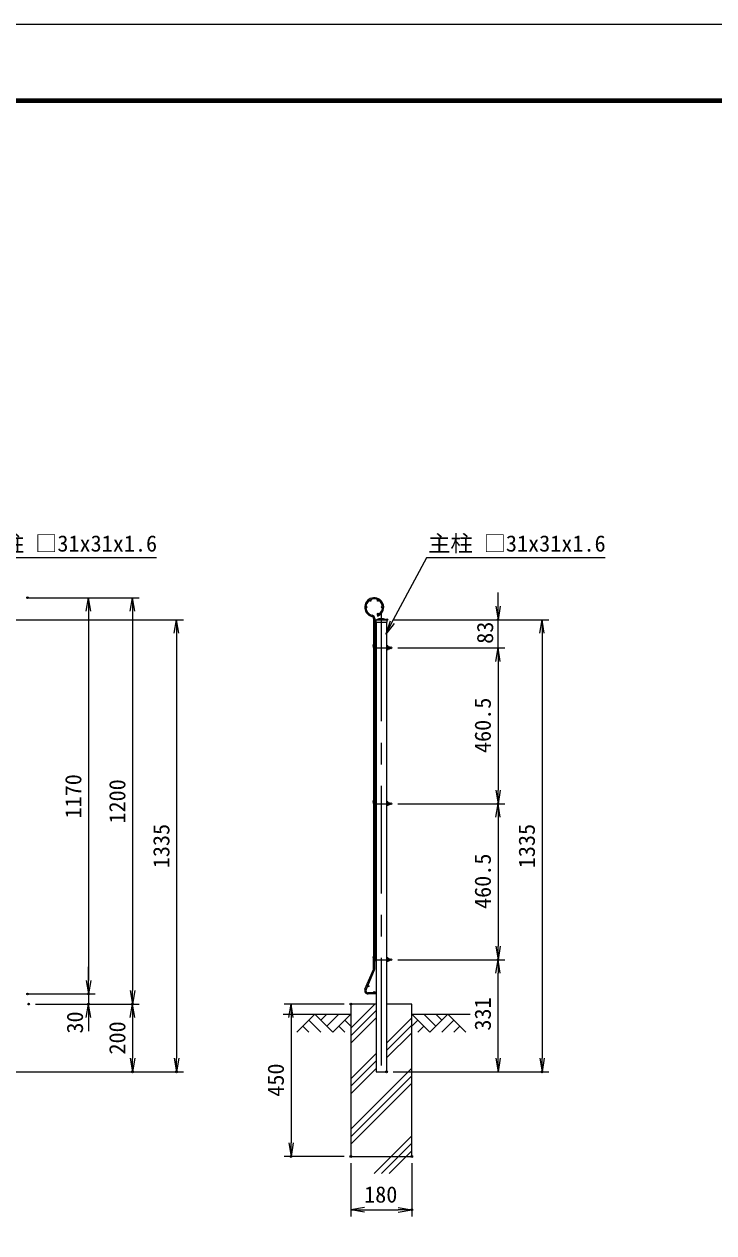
# Model space of a CAD drawing. Units: millimetres, scale not verified. Extents: x -4200 to 4200, y -2970 to 2970.
# Drawn here: x -735 to 1302, y -599 to 2970 of the extents above; entities that cross this region are included whole.
import ezdxf
from ezdxf.enums import TextEntityAlignment as Align

# ---------------------------------------------------------------- set-up
doc = ezdxf.new("R2010")
doc.units = ezdxf.units.MM
doc.header["$LTSCALE"] = 10
doc.header["$PDMODE"] = 32
doc.header["$PDSIZE"] = 5
doc.linetypes.add('USER1', pattern=[50.8, 31.75, -6.35, 6.35, -6.35])
for name, color, linetype, lineweight in [('0-1_D-STR-DIM', 7, 'Continuous', 13), ('0-2_D-STR3', 3, 'Continuous', 13), ('0-3_D-BMK', 2, 'USER1', 13), ('0-4_D-STR1', 1, 'Continuous', 25), ('0-5_D-STR2', 7, 'Continuous', 13), ('0-8_D-STR-TXT', 7, 'Continuous', 25), ('0-9_D-BGD', 7, 'Continuous', 25), ('0-A_D-STR4', 7, 'Continuous', 25), ('0-B_D-DCR-HCH', 7, 'Continuous', 13), ('0-C_D-TTL', 7, 'Continuous', 25)]:
    doc.layers.add(name, color=color, linetype=linetype, lineweight=lineweight)
doc.layers.add('0-6_0', color=7, linetype='Continuous')
doc.layers.add('0-7_Defpoints', color=7, linetype='Continuous')
doc.styles.add('ＭＳ ゴシック', font='')
doc.styles.get('ＭＳ ゴシック').set_extended_font_data('MS Gothic')

# ---------------------------------------------------------------- blocks, each defined once
blk = doc.blocks.new('_Open')
at = {"layer": '0-6_0'}
blk.add_line((-10, 1.667), (0, 0), dxfattribs=at)
blk.add_lwpolyline([(-10, -1.667), (0, 0), (-10, 0)], dxfattribs=at)

msp = doc.modelspace()

# ---------------------------------------------------------------- linework, layer by layer
at = {"layer": '0-1_D-STR-DIM'}
for p, q in [((664.32, 1251.38), (664.32, 1291.38)), ((-724.73, 1276.38), (-524.73, 1276.38)), ((-704.73, 1276.38), (-394.73, 1276.38)), ((-544.73, 1236.38), (-544.73, 146.38)), ((-414.73, 1236.38), (-414.73, 116.38)), ((-963.7, 1211.38), (-264.73, 1211.38)), ((356.12, 1211.38), (684.32, 1211.38)), ((356.12, 1211.38), (814.32, 1211.38)), ((664.32, 1128.38), (664.32, 1211.38)), ((-284.73, 1171.38), (-284.73, -83.62)), ((794.32, 1171.38), (794.32, -83.62)), ((368.45, 1128.38), (684.32, 1128.38)), ((368.45, 1128.38), (684.32, 1128.38)), ((664.32, 1088.38), (664.32, 1048.38)), ((664.32, 1088.38), (664.32, 707.88)), ((368.45, 667.88), (684.32, 667.88)), ((368.45, 667.88), (684.32, 667.88)), ((664.32, 627.88), (664.32, 247.38)), ((-544.73, 146.38), (-544.73, 186.38)), ((368.45, 207.38), (684.32, 207.38)), ((368.45, 207.38), (684.32, 207.38)), ((664.32, -83.62), (664.32, 167.38)), ((-724.73, 106.38), (-524.73, 106.38)), ((-704.73, 106.38), (-524.73, 106.38)), ((-701.5, 76.38), (-524.73, 76.38)), ((-701.5, 76.38), (-394.73, 76.38)), ((-701.5, 76.38), (-394.73, 76.38)), ((-544.73, 106.38), (-544.73, 76.38)), ((209.62, 76.38), (33.23, 76.38)), ((-544.73, 36.38), (-544.73, -3.62)), ((-414.73, 36.38), (-414.73, -83.62)), ((53.23, 36.38), (53.23, -333.62)), ((-964.7, -123.62), (-394.73, -123.62)), ((-964.7, -123.62), (-264.73, -123.62)), ((355.12, -123.62), (684.32, -123.62)), ((355.12, -123.62), (814.32, -123.62)), ((209.62, -373.62), (33.23, -373.62)), ((229.62, -393.62), (229.62, -550.94)), ((409.62, -393.62), (409.62, -550.94)), ((269.62, -530.94), (369.62, -530.94))]:
    msp.add_line(p, q, dxfattribs=at)
at = {"layer": '0-2_D-STR3'}
for p, q in [((296.49, 1138.27), (296.92, 1138.84)), ((303.62, 1139.09), (300.52, 1141.43)), ((300.65, 1135.14), (303.62, 1139.09)), ((302.72, 1130.98), (304.12, 1130.98)), ((302.72, 1125.78), (304.12, 1125.78)), ((339.26, 1133.9), (335.12, 1133.9)), ((335.12, 1133.9), (335.12, 1122.85)), ((339.26, 1131.14), (335.12, 1131.14)), ((339.26, 1125.61), (335.12, 1125.61)), ((339.26, 1122.85), (335.12, 1122.85)), ((339.76, 1132.53), (339.76, 1124.04)), ((339.76, 1125.78), (343.76, 1125.78)), ((296.49, 677.77), (296.92, 678.34)), ((303.62, 678.59), (300.52, 680.93)), ((300.65, 674.64), (303.62, 678.59)), ((302.72, 670.48), (304.12, 670.48)), ((302.72, 665.28), (304.12, 665.28)), ((339.26, 673.4), (335.12, 673.4)), ((335.12, 673.4), (335.12, 662.35)), ((339.26, 670.64), (335.12, 670.64)), ((339.26, 665.11), (335.12, 665.11)), ((339.26, 662.35), (335.12, 662.35)), ((339.76, 672.03), (339.76, 663.54)), ((339.76, 665.28), (343.76, 665.28)), ((296.49, 217.27), (296.92, 217.84)), ((303.62, 218.09), (300.52, 220.43)), ((300.65, 214.14), (303.62, 218.09)), ((302.72, 209.98), (304.12, 209.98)), ((302.72, 204.78), (304.12, 204.78)), ((335.12, 212.9), (335.12, 201.85)), ((339.26, 212.9), (335.12, 212.9)), ((339.26, 210.14), (335.12, 210.14)), ((339.26, 204.61), (335.12, 204.61)), ((339.26, 201.85), (335.12, 201.85)), ((339.76, 211.53), (339.76, 203.04)), ((339.76, 204.78), (343.76, 204.78))]:
    msp.add_line(p, q, dxfattribs=at)
for points in [[(339.76, 1130.98), (343.76, 1130.98), (343.76, 1125.78)], [(339.76, 670.48), (343.76, 670.48), (343.76, 665.28)], [(339.76, 209.98), (343.76, 209.98), (343.76, 204.78)]]:
    msp.add_lwpolyline(points, dxfattribs=at)
for centre, radius, start, end in [((302.72, 1133.58), 7.8, 143, 221.96156), ((302.72, 1133.58), 2.6, 143, 147.797), ((302.72, 1133.58), 2.6, 212.203, 270), ((302.72, 1133.58), 7.8, 253.6171, 270), ((335.1, 1125.59), 0.031, 40.87793, 319.12207), ((337.6, 1132.52), 2.16, 320.19668, 39.80332), ((331.88, 1128.38), 7.88, 339.48158, 20.51842), ((337.64, 1124.23), 2.13, 319.53759, 40.46241), ((340.72, 1128.38), 4, 319.4584, 40.5416), ((302.72, 673.08), 7.8, 143, 221.96156), ((302.72, 673.08), 2.6, 143, 147.797), ((302.72, 673.08), 2.6, 212.203, 270), ((302.72, 673.08), 7.8, 253.6171, 270), ((335.1, 665.09), 0.031, 40.87793, 319.12207), ((337.6, 672.02), 2.16, 320.19668, 39.80332), ((331.88, 667.88), 7.88, 339.48158, 20.51842), ((337.64, 663.73), 2.13, 319.53759, 40.46241), ((340.72, 667.88), 4, 319.4584, 40.5416), ((302.72, 212.58), 7.8, 143, 221.96156), ((302.72, 212.58), 2.6, 143, 147.797), ((302.72, 212.58), 2.6, 212.203, 270), ((302.72, 212.58), 7.8, 253.6171, 270), ((335.1, 204.59), 0.031, 40.87793, 319.12207), ((337.6, 211.52), 2.16, 320.19668, 39.80332), ((331.88, 207.38), 7.88, 339.48158, 20.51842), ((337.64, 203.23), 2.13, 319.53759, 40.46241), ((340.72, 207.38), 4, 319.4584, 40.5416)]:
    msp.add_arc(centre, radius, start, end, dxfattribs=at)
at = {"layer": '0-3_D-BMK'}
for p, q in [((319.62, 1228.88), (319.62, -145.38)), ((302.72, 1128.38), (348.45, 1128.38)), ((302.72, 667.88), (348.45, 667.88)), ((302.72, 207.38), (348.45, 207.38))]:
    msp.add_line(p, q, dxfattribs=at)
at = {"layer": '0-4_D-STR1'}
for p, q in [((303.12, 1211.38), (313.62, 1215.38)), ((313.62, 1215.38), (325.62, 1215.38)), ((325.62, 1215.38), (336.12, 1211.38)), ((303.12, 1211.38), (336.12, 1211.38)), ((303.12, 1211.38), (303.12, 1204.38)), ((303.12, 1204.38), (336.12, 1204.38)), ((304.12, 1204.38), (304.12, -123.62)), ((335.12, 1204.38), (335.12, -123.62)), ((336.12, 1211.38), (336.12, 1204.38)), ((304.12, -123.62), (335.12, -123.62))]:
    msp.add_line(p, q, dxfattribs=at)
at = {"layer": '0-5_D-STR2'}
for p, q in [((296.92, 1214.97), (296.92, 1132.38)), ((300.52, 1214.97), (300.52, 1132.38)), ((307.57, 1225.63), (308.87, 1222.28)), ((296.92, 1132.38), (296.92, 211.38)), ((300.52, 1132.38), (300.52, 211.38)), ((271.52, 120.28), (296.41, 178.93)), ((296.92, 181.43), (296.92, 211.38)), ((300.52, 181.43), (300.52, 211.38)), ((274.83, 118.88), (299.73, 177.53)), ((302.52, 109.98), (280.72, 109.98)), ((302.52, 109.98), (302.52, 106.38)), ((302.52, 106.38), (280.72, 106.38))]:
    msp.add_line(p, q, dxfattribs=at)
for centre in [(276.12, 1248.38), (287.42, 1267.95), (310.02, 1267.95), (321.32, 1248.38), (310.02, 1228.8), (302.32, 1132.38), (302.32, 978.38), (302.32, 824.88), (302.32, 671.88), (302.32, 642.08), (302.32, 498.08), (302.32, 354.58), (302.32, 211.38), (281.25, 129.4), (299.02, 111.78)]:
    msp.add_circle(centre, 1.8, dxfattribs=at)
for centre, radius, start, end in [((298.72, 1248.38), 28, 291.25, 256.20952), ((298.72, 1248.38), 24.4, 291.25, 256.20952), ((290.52, 1214.97), 6.4, 0, 76.20952), ((290.52, 1214.97), 10, 0, 76.20952), ((290.52, 181.43), 6.4, 337, 0), ((290.52, 181.43), 10, 337, 0), ((280.72, 116.38), 10, 157, 270), ((280.72, 116.38), 6.4, 157, 270)]:
    msp.add_arc(centre, radius, start, end, dxfattribs=at)
at = {"layer": '0-7_Defpoints'}
for p in [(-724.73, 1276.38), (336.12, 1211.38), (664.32, 1211.38), (348.45, 1128.38), (348.45, 667.88), (664.32, 667.88), (348.45, 207.38), (664.32, 207.38), (-724.73, 106.38), (-544.73, 106.38), (-721.5, 76.38), (-544.73, 76.38), (-414.73, 76.38), (229.62, 76.38), (-414.73, -123.62), (-284.73, -123.62), (335.12, -123.62), (794.32, -123.62), (53.23, -373.62), (229.62, -373.62), (229.62, -373.62), (409.62, -373.62), (409.62, -530.94)]:
    msp.add_point(p, dxfattribs=at)
at = {"layer": '0-8_D-STR-TXT', "lineweight": 13}
for points in [[(-343.81, 1393.89), (-871.04, 1393.89), (-990.83, 1170.25)], [(980.59, 1393.89), (453.35, 1393.89), (333.56, 1170.25)]]:
    msp.add_lwpolyline(points, dxfattribs=at)
at = {"layer": '0-9_D-BGD'}
for p, q in [((29.62, 46.38), (229.62, 46.38)), ((409.62, 46.38), (582.16, 46.38))]:
    msp.add_line(p, q, dxfattribs=at)
at = {"layer": '0-A_D-STR4'}
msp.add_lwpolyline([(304.12, 76.38), (229.62, 76.38), (229.62, -373.62), (409.62, -373.62), (409.62, 76.38), (335.12, 76.38)], dxfattribs=at)
at = {"layer": '0-B_D-DCR-HCH'}
for p, q in [((229.62, 5.17), (300.83, 76.38)), ((123.2, 46.38), (69.99, -6.84)), ((123.2, 46.38), (176.41, -6.84)), ((140.94, 28.64), (158.67, 46.38)), ((158.67, 10.9), (194.15, 46.38)), ((176.41, -6.84), (229.62, 46.38)), ((229.62, -16.93), (304.12, 57.57)), ((335.12, -38.53), (409.62, 35.97)), ((462.83, -6.84), (409.62, 46.38)), ((480.57, 10.9), (445.1, 46.38)), ((516.05, 46.38), (462.83, -6.84)), ((498.4, 28.55), (480.57, 46.38)), ((516.05, 46.38), (569.26, -6.84)), ((87.72, 10.9), (105.54, -6.84)), ((105.46, 28.64), (141.1, -6.84)), ((194.15, 10.9), (211.97, -6.84)), ((211.89, 28.64), (229.62, 10.98)), ((229.62, -39.02), (304.12, 35.48)), ((335.12, -60.63), (409.62, 13.87)), ((427.36, 28.64), (409.62, 10.98)), ((445.1, 10.9), (427.28, -6.84)), ((533.78, 28.64), (498.15, -6.84)), ((551.52, 10.9), (533.7, -6.84)), ((335.12, -82.72), (409.62, -8.22)), ((229.62, -144.03), (304.12, -69.53)), ((229.62, -166.13), (304.12, -91.63)), ((229.62, -293.23), (409.62, -113.23)), ((229.62, -188.22), (304.12, -113.72)), ((229.62, -315.33), (409.62, -135.33)), ((229.62, -337.42), (409.62, -157.42)), ((298.43, -423.62), (409.62, -312.43)), ((320.53, -423.62), (409.62, -334.53)), ((342.62, -423.62), (409.62, -356.62))]:
    msp.add_line(p, q, dxfattribs=at)
at = {"layer": '0-C_D-TTL', "color": 2}
msp.add_lwpolyline([(-4199.74, 2970), (4200.26, 2970), (4200.26, -2970), (-4199.74, -2970)], close=True, dxfattribs=at)
at = {"layer": '0-C_D-TTL'}
for points in [[(-3929.74, 2750), (3930.26, 2750), (3930.26, -2750), (-3929.74, -2750)], [(-3927.24, 2747.5), (3927.76, 2747.5), (3927.76, -2747.5), (-3927.24, -2747.5)], [(-3924.74, 2745), (3925.26, 2745), (3925.26, -2745), (-3924.74, -2745)], [(-3922.24, 2742.5), (3922.76, 2742.5), (3922.76, -2742.5), (-3922.24, -2742.5)], [(-3919.74, 2740), (3920.26, 2740), (3920.26, -2740), (-3919.74, -2740)]]:
    msp.add_lwpolyline(points, close=True, dxfattribs=at)

# ---------------------------------------------------------------- block references
at = {"layer": '0-1_D-STR-DIM', "xscale": 4, "yscale": 4}
for p, rotation in [((-544.73, 1276.38), 90), ((-414.73, 1276.38), 90), ((664.32, 1211.38), 270), ((-284.73, 1211.38), 90), ((794.32, 1211.38), 90), ((664.32, 1128.38), 90), ((664.32, 1128.38), 90), ((664.32, 667.88), 270), ((664.32, 667.88), 90), ((664.32, 207.38), 270), ((664.32, 207.38), 90), ((-544.73, 106.38), 270), ((-544.73, 106.38), 270), ((-414.73, 76.38), 270), ((-544.73, 76.38), 90), ((-414.73, 76.38), 90), ((53.23, 76.38), 90), ((-414.73, -123.62), 270), ((-284.73, -123.62), 270), ((664.32, -123.62), 270), ((794.32, -123.62), 270), ((53.23, -373.62), 270), ((229.62, -530.94), 180)]:
    msp.add_blockref('_Open', p, dxfattribs=dict(at, rotation=rotation))
msp.add_blockref('_Open', (409.62, -530.94), dxfattribs=at)
at = {"layer": '0-8_D-STR-TXT', "xscale": 4, "yscale": 4, "rotation": 241.82519}
msp.add_blockref('_Open', (332.62, 1168.48), dxfattribs=at)

# ---------------------------------------------------------------- texts
at = {"layer": '0-1_D-STR-DIM', "style": 'ＭＳ ゴシック'}
for s, p in [('83', (664.32, 1140.32)), ('460.5', (657.57, 817.78)), ('1170', (-551.48, 624.48)), ('1200', (-421.48, 609.48)), ('1335', (-291.48, 477.63)), ('1335', (787.57, 477.63)), ('460.5', (657.57, 357.28)), ('331', (657.57, -1.92)), ('30', (-546.6, -10.71)), ('200', (-421.48, -72.62)), ('450', (46.48, -197.12))]:
    msp.add_text(s, height=48.09, rotation=90, dxfattribs=at).set_placement(p, align=Align.BOTTOM_LEFT)
msp.add_text('180', height=48.09, dxfattribs=at).set_placement((268.97, -524.19), align=Align.BOTTOM_LEFT)
at = {"layer": '0-8_D-STR-TXT', "style": 'ＭＳ ゴシック'}
for p in [(-866.2, 1398.15), (458.19, 1398.15)]:
    msp.add_text('主柱 □31x31x1.6', height=48.09, dxfattribs=at).set_placement(p, align=Align.BOTTOM_LEFT)

doc.saveas('drawing.dxf')
